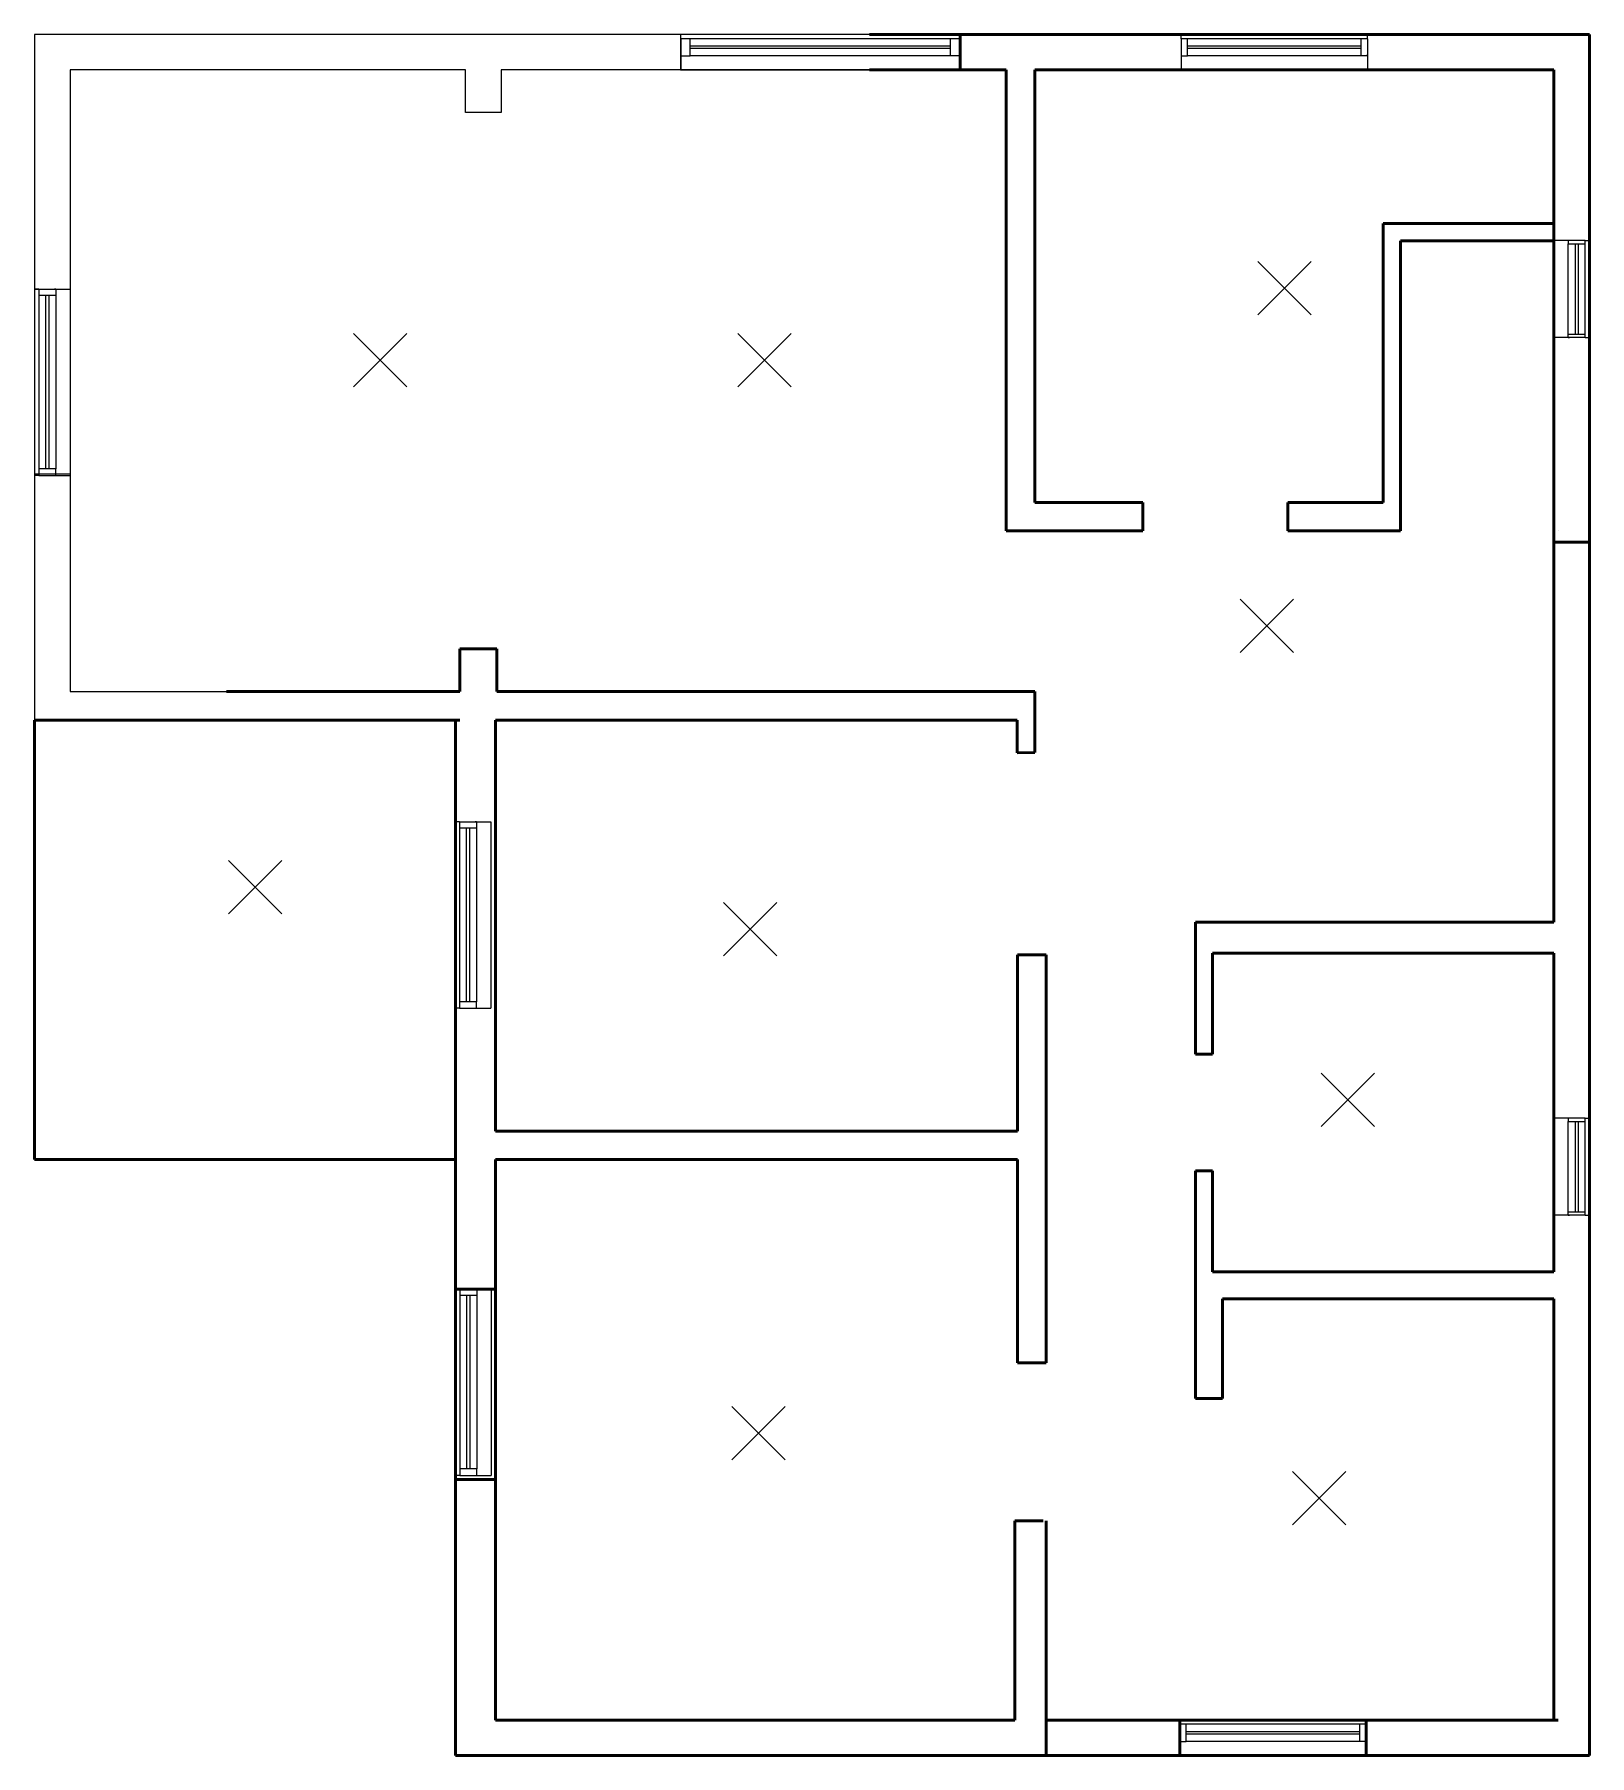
# Model space of a CAD drawing. Header units: millimetres. Extents: x -7030 to 3900, y -8810 to 3290.
import ezdxf

# ---------------------------------------------------------------- set-up
doc = ezdxf.new("R2010")
doc.units = ezdxf.units.MM
doc.layers.get('0').update_dxf_attribs({"lineweight": 50, "true_color": 0xffffff})
for name, color, linetype, lineweight, true_color in [('electro', 1, 'Continuous', 25, 0xff0000), ('window1', 7, 'Continuous', 25, 0x000000), ('windows', 7, 'Continuous', 25, 0x000000)]:
    doc.layers.add(name, color=color, linetype=linetype, lineweight=lineweight, true_color=true_color)
doc.layers.add('SYMBOLS', color=7, linetype='Continuous', true_color=0xffffff)

# ---------------------------------------------------------------- blocks, each defined once
blk = doc.blocks.new('Window 900')
for p, q in [((0, 100), (-1310, 100)), ((-1310, 70), (-1310, 100)), ((0, 70), (0, 100)), ((-1310, 70), (-1310, -50)), ((0, 70), (-1310, 70)), ((-1265, -50), (-1265, 70)), ((-1265, 20), (-45, 20)), ((-45, 0), (-1265, 0)), ((-45, -50), (-45, 70)), ((0, 70), (0, -50)), ((-1310, -50), (-1265, -50)), ((-1310, -50), (-1310, -150)), ((-45, -50), (-1265, -50)), ((0, -50), (-45, -50)), ((0, -50), (0, -40)), ((0, -50), (0, -150)), ((0, -150), (-1310, -150))]:
    blk.add_line(p, q)
blk = doc.blocks.new('lamp')
at = {"layer": 'SYMBOLS'}
for p, q in [((1.875, -1.875), (-1.875, 1.875)), ((-1.875, -1.875), (1.875, 1.875))]:
    blk.add_line(p, q, dxfattribs=at)

msp = doc.modelspace()

# ---------------------------------------------------------------- linework, layer by layer
for p, q in [((-1160, 3290), (-200, 3290)), ((-523, 3040), (-523, 3290)), ((1050, 3290), (-200, 3290)), ((1050, 3290), (2360, 3290)), ((2360, 3290), (3900, 3290)), ((2360, 3290), (2360, 3290)), ((3900, 3290), (3900, -200)), ((-1160, 3040), (-200, 3040)), ((-200, -180), (-200, 3040)), ((0, 0), (0, 3040)), ((0, 3040), (0, 3040)), ((0, 3040), (0, 3040)), ((0, 3040), (0, 3040)), ((0, 3040), (0, 3040)), ((0, 3040), (1050, 3040)), ((1050, 3040), (2360, 3040)), ((2360, 3040), (3650, 3040)), ((3650, 3040), (3650, -2950)), ((2450, 1960), (3650, 1960)), ((2450, 1960), (2450, 0)), ((2570, 1840), (3650, 1840)), ((2570, 1840), (2570, -200)), ((760, 0), (0, 0)), ((760, -200), (760, 0)), ((2450, 0), (1780, 0)), ((1780, -200), (1780, 0)), ((-200, -200), (-200, -180)), ((0, -200), (-200, -200)), ((0, -200), (760, -200)), ((2570, -200), (1780, -200)), ((3680, -200), (3680, -200)), ((3900, -200), (3900, -1800)), ((3650, -280), (3900, -280)), ((-4040, -1330), (-4040, -1030)), ((-4040, -1030), (-3780, -1030)), ((-3780, -1030), (-3780, -1330)), ((-5680, -1330), (-4040, -1330)), ((-3780, -1330), (-170, -1330)), ((2, -1330), (-170, -1330)), ((2, -1758), (2, -1330)), ((-7030, -2200), (-7030, -1530)), ((-6780, -1530), (-7030, -1530)), ((-5680, -1530), (-6780, -1530)), ((-4040, -1530), (-5680, -1530)), ((-4070, -4620), (-4070, -1530)), ((-170, -1530), (-3790, -1530)), ((-3790, -3150), (-3790, -1530)), ((-122, -1530), (-170, -1530)), ((-122, -1572), (-123, -1760)), ((-122, -1572), (-122, -1530)), ((-123, -1760), (2, -1758)), ((3900, -1800), (3900, -1920)), ((3900, -1920), (3900, -2950)), ((-7030, -3490), (-7030, -2200)), ((3650, -2950), (1130, -2950)), ((1130, -2950), (1130, -3880)), ((3900, -2950), (3900, -8810)), ((-3790, -4420), (-3790, -3150)), ((-120, -4420), (-120, -3180)), ((-120, -3180), (80, -3180)), ((80, -3180), (80, -4420)), ((1250, -3880), (1250, -3170)), ((1250, -3170), (3650, -3170)), ((3650, -3170), (3650, -5410)), ((-7030, -4370), (-7030, -3490)), ((1130, -3880), (1250, -3880)), ((-7030, -4620), (-7030, -4370)), ((-3790, -4420), (-120, -4420)), ((80, -4420), (80, -4620)), ((-5830, -4620), (-7030, -4620)), ((-5830, -4620), (-4230, -4620)), ((-4230, -4620), (-4070, -4620)), ((-4070, -5530), (-4070, -4620)), ((-120, -4620), (-3790, -4620)), ((-3790, -4620), (-3790, -5530)), ((-120, -6050), (-120, -4620)), ((80, -4620), (80, -6050)), ((1130, -4700), (1250, -4700)), ((1130, -4700), (1130, -5600)), ((1250, -4700), (1250, -5410)), ((1250, -5410), (3650, -5410)), ((-4070, -6870), (-4070, -5530)), ((-3790, -5530), (-4070, -5530)), ((-3790, -5530), (-3790, -6870)), ((1130, -5600), (1130, -6300)), ((3650, -5600), (1320, -5600)), ((1320, -6300), (1320, -5600)), ((3650, -5600), (3650, -8560)), ((80, -6050), (-120, -6050)), ((80, -6050), (80, -6050)), ((1130, -6300), (1320, -6300)), ((-4070, -8560), (-4070, -6870)), ((-3790, -6870), (-4070, -6870)), ((-3790, -6870), (-3790, -8560)), ((-140, -8560), (-140, -7160)), ((-140, -7160), (60, -7160)), ((80, -7160), (80, -8560)), ((-4070, -8810), (-4070, -8560)), ((-3790, -8560), (-140, -8560)), ((80, -8560), (80, -8810)), ((80, -8560), (1020, -8560)), ((1020, -8560), (2330, -8560)), ((1020, -8560), (1020, -8810)), ((2330, -8560), (3680, -8560)), ((2330, -8560), (2330, -8810)), ((-3820, -8810), (-4070, -8810)), ((-170, -8810), (-3820, -8810)), ((80, -8810), (-170, -8810)), ((1020, -8810), (80, -8810)), ((2330, -8810), (1020, -8810)), ((3680, -8810), (2330, -8810)), ((3900, -8810), (3680, -8810))]:
    msp.add_line(p, q)
at = {"layer": 'windows'}
for p, q in [((-6780, 3290), (-7030, 3290)), ((-6780, 3290), (-7030, 3290)), ((-7030, 3290), (-7030, 3040)), ((-7030, 3290), (-7030, 3040)), ((-4000, 3290), (-6780, 3290)), ((-4000, 3290), (-6780, 3290)), ((-3750, 3290), (-4000, 3290)), ((-3750, 3290), (-4000, 3290)), ((-2490, 3290), (-3750, 3290)), ((-2490, 3290), (-3750, 3290)), ((-1160, 3290), (-2490, 3290)), ((-1160, 3290), (-2490, 3290)), ((-2490, 3290), (-2490, 3040)), ((-7030, 3040), (-7030, 1500)), ((-7030, 3040), (-7030, 1500)), ((-4000, 3040), (-6780, 3040)), ((-4000, 3040), (-6780, 3040)), ((-6780, 3040), (-6780, 1500)), ((-6780, 3040), (-6780, 1500)), ((-4000, 2740), (-4000, 3040)), ((-4000, 2740), (-4000, 3040)), ((-2490, 3040), (-3750, 3040)), ((-2490, 3040), (-3750, 3040)), ((-3750, 3040), (-3750, 2740)), ((-3750, 3040), (-3750, 2740)), ((-2490, 3040), (-1160, 3040)), ((-2490, 3040), (-1160, 3040)), ((-3750, 2740), (-4000, 2740)), ((-3750, 2740), (-4000, 2740)), ((-7030, 1500), (-7030, 200)), ((-7030, 1500), (-7030, 200)), ((-7030, 1500), (-6780, 1500)), ((-7030, 1500), (-6780, 1500)), ((-6780, 1500), (-6780, 200)), ((-6780, 1500), (-6780, 200)), ((-7030, 200), (-7030, -1330)), ((-7030, 200), (-7030, -1330)), ((-7030, 200), (-6780, 200)), ((-7030, 200), (-6780, 200)), ((-6780, 200), (-6780, -1330)), ((-6780, 200), (-6780, -1330)), ((-7030, -1330), (-7030, -1530)), ((-7030, -1330), (-7030, -1530)), ((-6780, -1330), (-5680, -1330)), ((-6780, -1330), (-5680, -1330))]:
    msp.add_line(p, q, dxfattribs=at)

# ---------------------------------------------------------------- block references
at = {"layer": 'electro', "xscale": 100, "yscale": 100}
for p in [(1755, 1506), (-4600, 1000), (-1900, 1000), (1632, -867), (-5478, -2704), (-2000, -3000), (2200, -4200), (-1942, -6544), (2000, -7000)]:
    msp.add_blockref('lamp', p, dxfattribs=at)
at = {"layer": 'window1', "xscale": 1.5}
msp.add_blockref('Window 900', (-523, 3190), dxfattribs=at)
at = {"layer": 'window1'}
for p in [(2340, 3190), (2340, 3190), (2330, -8660)]:
    msp.add_blockref('Window 900', p, dxfattribs=at)
at = {"layer": 'window1', "xscale": 0.52, "rotation": -90}
for p in [(3800, 1160), (3800, -5010)]:
    msp.add_blockref('Window 900', p, dxfattribs=at)
at = {"layer": 'window1', "rotation": 90}
for p in [(-6930, 1500), (-3973, -2245), (-3970, -5530)]:
    msp.add_blockref('Window 900', p, dxfattribs=at)

doc.saveas('drawing.dxf')
